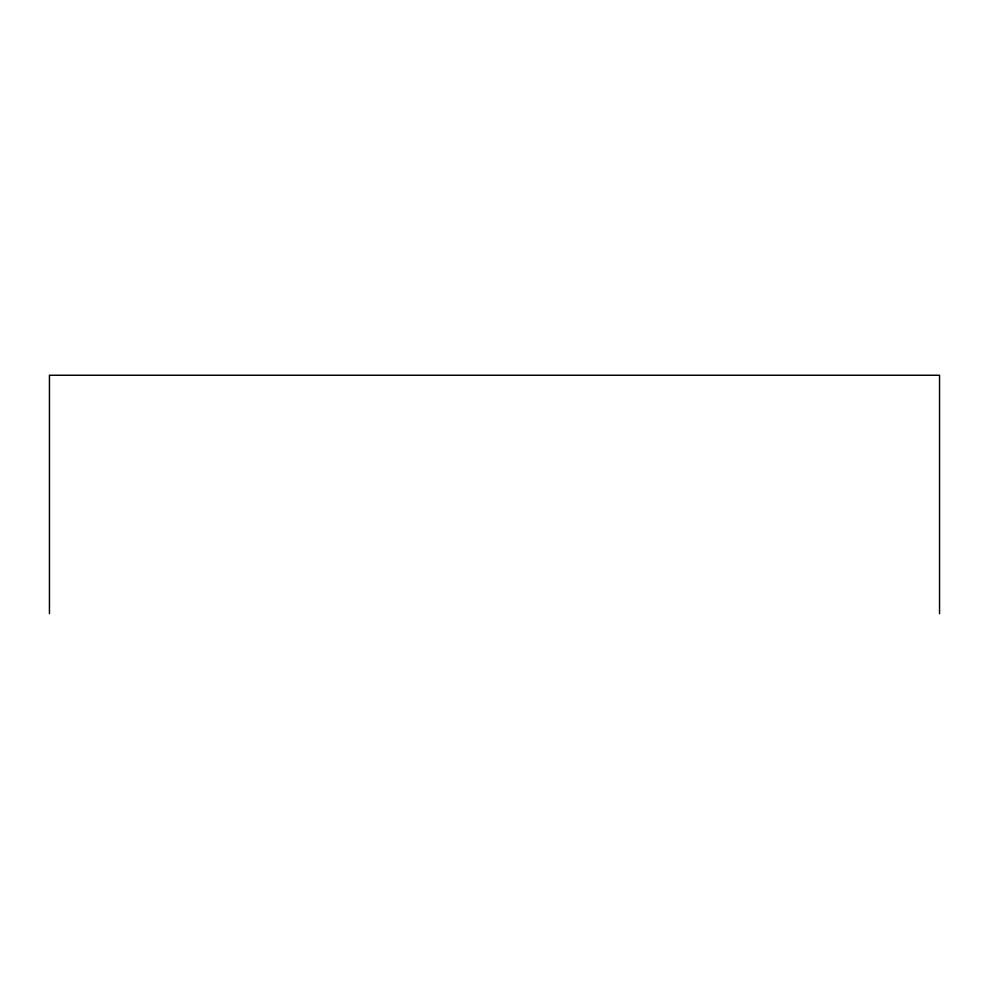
<?xml version="1.0" encoding="UTF-8"?>
<svg xmlns="http://www.w3.org/2000/svg" width="989" height="989" viewBox="0 0 989 989"><rect width="100%" height="100%" fill="white"/><g stroke="black" fill="none" stroke-linecap="round" stroke-linejoin="round"><path stroke-width="1.48" d="M939.55 613.749L939.55 375.251L49.45 375.251L49.45 613.749"/></g></svg>
